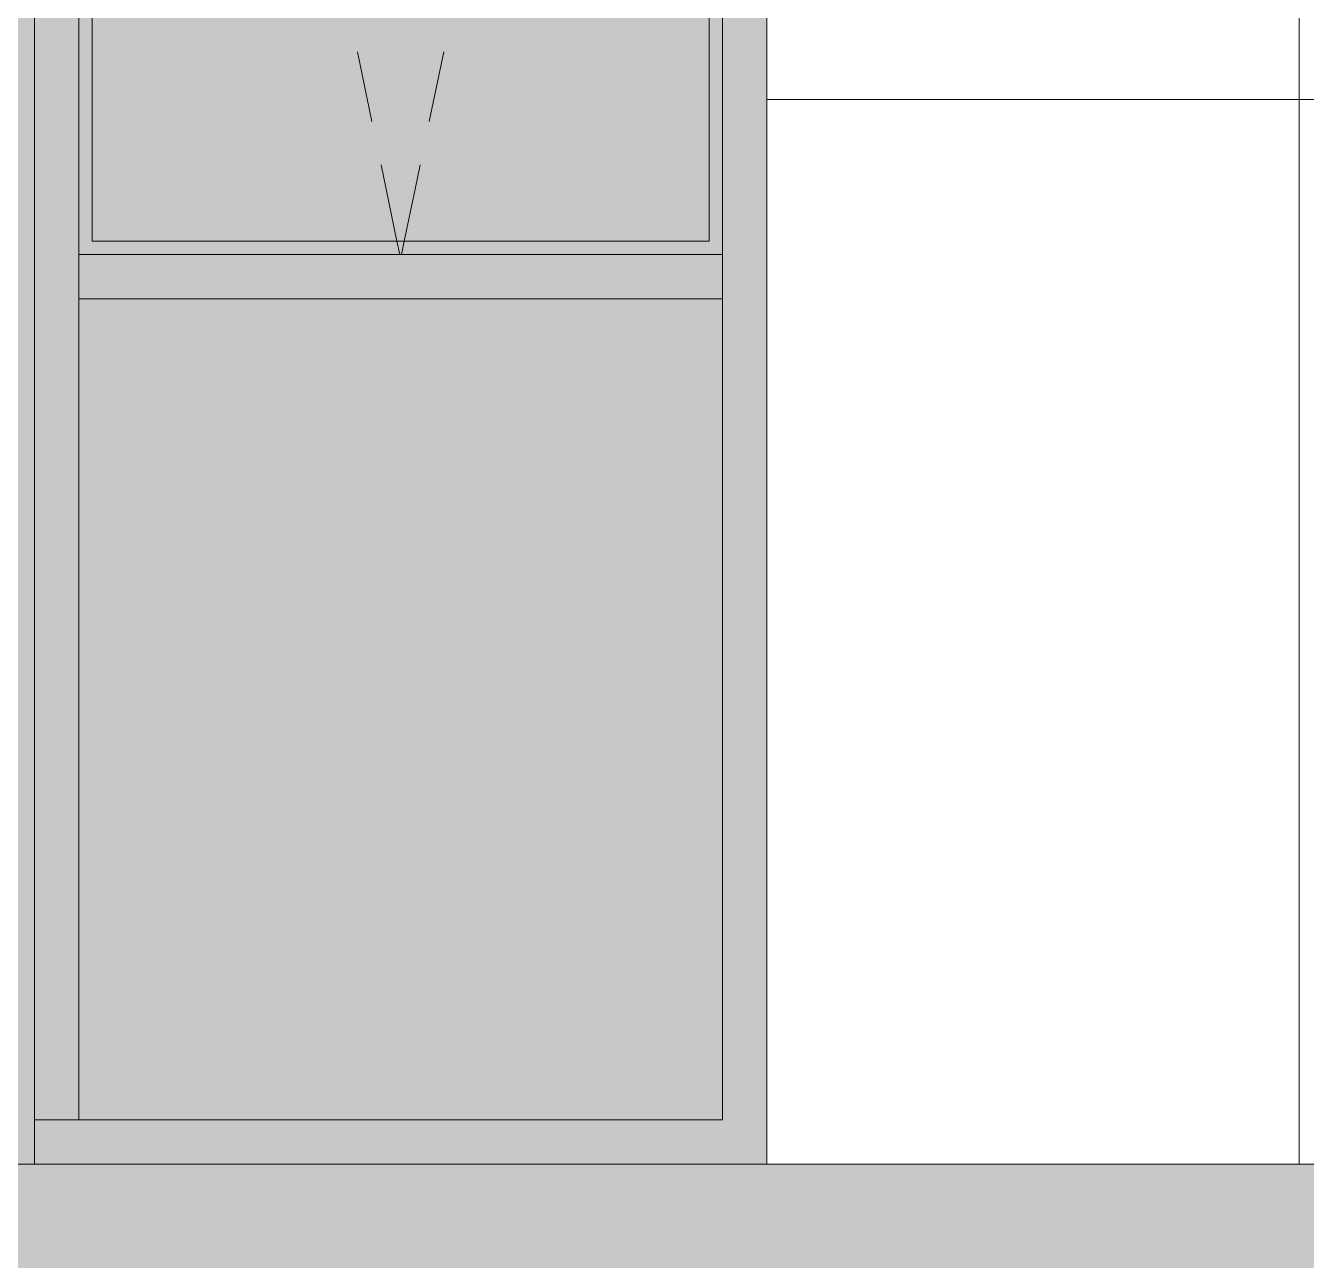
# Model space of a CAD drawing. Header units: millimetres. Extents: x 1499747 to 4230374, y -28481 to 441852.
# Drawn here: x 4067007 to 4068450, y 363720 to 365111 of the extents above; entities that cross this region are included whole.
import ezdxf

# ---------------------------------------------------------------- set-up
doc = ezdxf.new("R2010")
doc.units = ezdxf.units.MM
doc.header["$MEASUREMENT"] = 0
doc.layers.add('Чертеж и Рисунок', color=7, linetype='Continuous')

msp = doc.modelspace()

# ---------------------------------------------------------------- hatches: boundary and pattern name
at = {"layer": 'Чертеж и Рисунок', "linetype": 'Continuous', "lineweight": 0, "true_color": 0x2e2e2e}
for points in [[(4067016.99288, 363828.35626), (4067016.99288, 366603.3605), (4066996.99285, 366583.36047), (4066996.99285, 363828.35626)], [(4067016.99288, 366228.35993), (4067016.99288, 364828.35779), (4067066.99295, 364828.35779), (4067066.99295, 366228.35993)], [(4067841.99414, 364828.35779), (4067841.99414, 366228.35993), (4067791.99406, 366228.35993), (4067791.99406, 364828.35779)], [(4067066.99295, 364803.35775), (4067116.99303, 364803.35775), (4067116.99303, 364853.35783), (4067066.99295, 364853.35783)], [(4067116.99303, 364853.35783), (4067116.99303, 364803.35775), (4067791.99406, 364803.35775), (4067791.99406, 364853.35783)], [(4067066.99295, 364828.35779), (4067016.99288, 364828.35779), (4067016.99288, 363878.35634), (4067066.99295, 363878.35634)], [(4067841.99414, 364828.35779), (4067791.99406, 364828.35779), (4067791.99406, 363878.35634), (4067841.99414, 363828.35626)], [(4067116.99303, 363828.35626), (4067116.99303, 363878.35634), (4067016.99288, 363878.35634), (4067016.99288, 363828.35626)], [(4067116.99303, 363828.35626), (4067841.99414, 363828.35626), (4067791.99406, 363878.35634), (4067116.99303, 363878.35634)]]:
    msp.add_hatch(color=250, dxfattribs=at).paths.add_polyline_path(points)
at = {"layer": 'Чертеж и Рисунок', "linetype": 'Continuous', "lineweight": 0, "true_color": 0xf7fdff}
for points in [[(4067066.99295, 364853.35783), (4067081.99298, 364868.35785), (4067081.99298, 366588.36048), (4067066.99295, 366603.3605), (4067066.99295, 366228.35993)], [(4067776.99404, 366588.36048), (4067776.99404, 364868.35785), (4067791.99406, 364853.35783), (4067791.99406, 366228.35993), (4067791.99406, 366603.3605)], [(4067066.99295, 364853.35783), (4067116.99303, 364853.35783), (4067791.99406, 364853.35783), (4067776.99404, 364868.35785), (4067081.99298, 364868.35785)]]:
    msp.add_hatch(color=7, dxfattribs=at).paths.add_polyline_path(points)
at = {"layer": 'Чертеж и Рисунок', "linetype": 'Continuous', "lineweight": 0, "true_color": 0x84adf9}
for points in [[(4067776.99404, 364868.35785), (4067776.99404, 366588.36048), (4067081.99298, 366588.36048), (4067081.99298, 364868.35785)], [(4067066.99295, 364803.35775), (4067066.99295, 363878.35634), (4067791.99406, 363878.35634), (4067791.99406, 364803.35775)]]:
    msp.add_hatch(color=161, dxfattribs=at).paths.add_polyline_path(points)
at = {"layer": 'Чертеж и Рисунок', "linetype": 'Continuous', "lineweight": 0, "true_color": 0x7f7f7f}
for points in [[(4064366.98883, 363828.35626), (4064366.98883, 363628.35595), (4068416.99502, 363628.35595), (4068416.99502, 363828.35626)], [(4068416.99502, 363828.35626), (4068416.99502, 359728.35), (4069066.99601, 359728.35), (4069066.99601, 363828.35626)]]:
    msp.add_hatch(color=8, dxfattribs=at).paths.add_polyline_path(points)

# ---------------------------------------------------------------- linework, layer by layer
at = {"layer": 'Чертеж и Рисунок', "color": 253, "linetype": 'Continuous', "lineweight": 5, "true_color": 0xaaaaaa}
for points in [[(4068441.89505, 373528.37108), (4068441.89505, 363828.35626)], [(4067841.99414, 365027.95809), (4069641.89689, 365027.95809)]]:
    msp.add_lwpolyline(points, dxfattribs=at)
at = {"layer": 'Чертеж и Рисунок', "color": 7, "linetype": 'Continuous', "lineweight": 5}
for points in [[(4067841.99414, 368078.36275), (4067841.99414, 363828.35626)], [(4067081.99298, 366588.36048), (4067081.99298, 364868.35785)], [(4067776.99404, 364868.35785), (4067776.99404, 366588.36048)], [(4067016.99288, 364828.35779), (4067016.99288, 366228.35993)], [(4067066.99295, 364853.35783), (4067066.99295, 366228.35993)], [(4067791.99406, 364853.35783), (4067791.99406, 366228.35993)], [(4067081.99298, 364868.35785), (4067776.99404, 364868.35785)], [(4067066.99295, 364828.35779), (4067066.99295, 364853.35783)], [(4067116.99303, 364853.35783), (4067066.99295, 364853.35783)], [(4067791.99406, 364853.35783), (4067116.99303, 364853.35783)], [(4067791.99406, 364828.35779), (4067791.99406, 364853.35783)], [(4067016.99288, 363878.35634), (4067016.99288, 364828.35779)], [(4067066.99295, 363878.35634), (4067066.99295, 364828.35779)], [(4067791.99406, 364803.35775), (4067791.99406, 364828.35779)], [(4067116.99303, 364803.35775), (4067066.99295, 364803.35775)], [(4067791.99406, 364803.35775), (4067116.99303, 364803.35775)], [(4067791.99406, 363878.35634), (4067791.99406, 364803.35775)], [(4067016.99288, 363878.35634), (4067016.99288, 363828.35626)], [(4067066.99295, 363878.35634), (4067016.99288, 363878.35634)], [(4067116.99303, 363878.35634), (4067066.99295, 363878.35634)], [(4067791.99406, 363878.35634), (4067116.99303, 363878.35634)], [(4067016.99288, 363828.35626), (4066996.99285, 363828.35626)], [(4067116.99303, 363828.35626), (4067016.99288, 363828.35626)], [(4067841.99414, 363828.35626), (4067116.99303, 363828.35626)], [(4067841.99414, 363828.35626), (4069641.99689, 363828.35626)]]:
    msp.add_lwpolyline(points, dxfattribs=at)
at = {"layer": 'Чертеж и Рисунок', "color": 23, "linetype": 'Continuous', "lineweight": 5, "true_color": 0xbf8080}
for points in [[(4067380.79343, 365081.35817), (4067397.19346, 365003.05805)], [(4067478.09358, 365081.35817), (4067461.79356, 365003.05805)], [(4067407.39347, 364954.05798), (4067413.09348, 364926.75794)], [(4067451.49354, 364954.05798), (4067445.79353, 364926.75794)], [(4067413.09348, 364926.75794), (4067425.2935, 364868.35785)], [(4067445.79353, 364926.75794), (4067433.59351, 364868.35785)], [(4067425.2935, 364868.35785), (4067428.39351, 364853.35783)], [(4067433.59351, 364868.35785), (4067430.49351, 364853.35783)]]:
    msp.add_lwpolyline(points, dxfattribs=at)
at = {"layer": 'Чертеж и Рисунок', "color": 1, "linetype": 'Continuous', "lineweight": 0}
for points in [[(4067081.39298, 363828.35626), (4067610.49378, 363828.35626)], [(4067822.19411, 363828.35626), (4067963.29432, 363828.35626)], [(4068174.99465, 363828.35626), (4068704.19546, 363828.35626)]]:
    msp.add_lwpolyline(points, dxfattribs=at)

doc.saveas('drawing.dxf')
